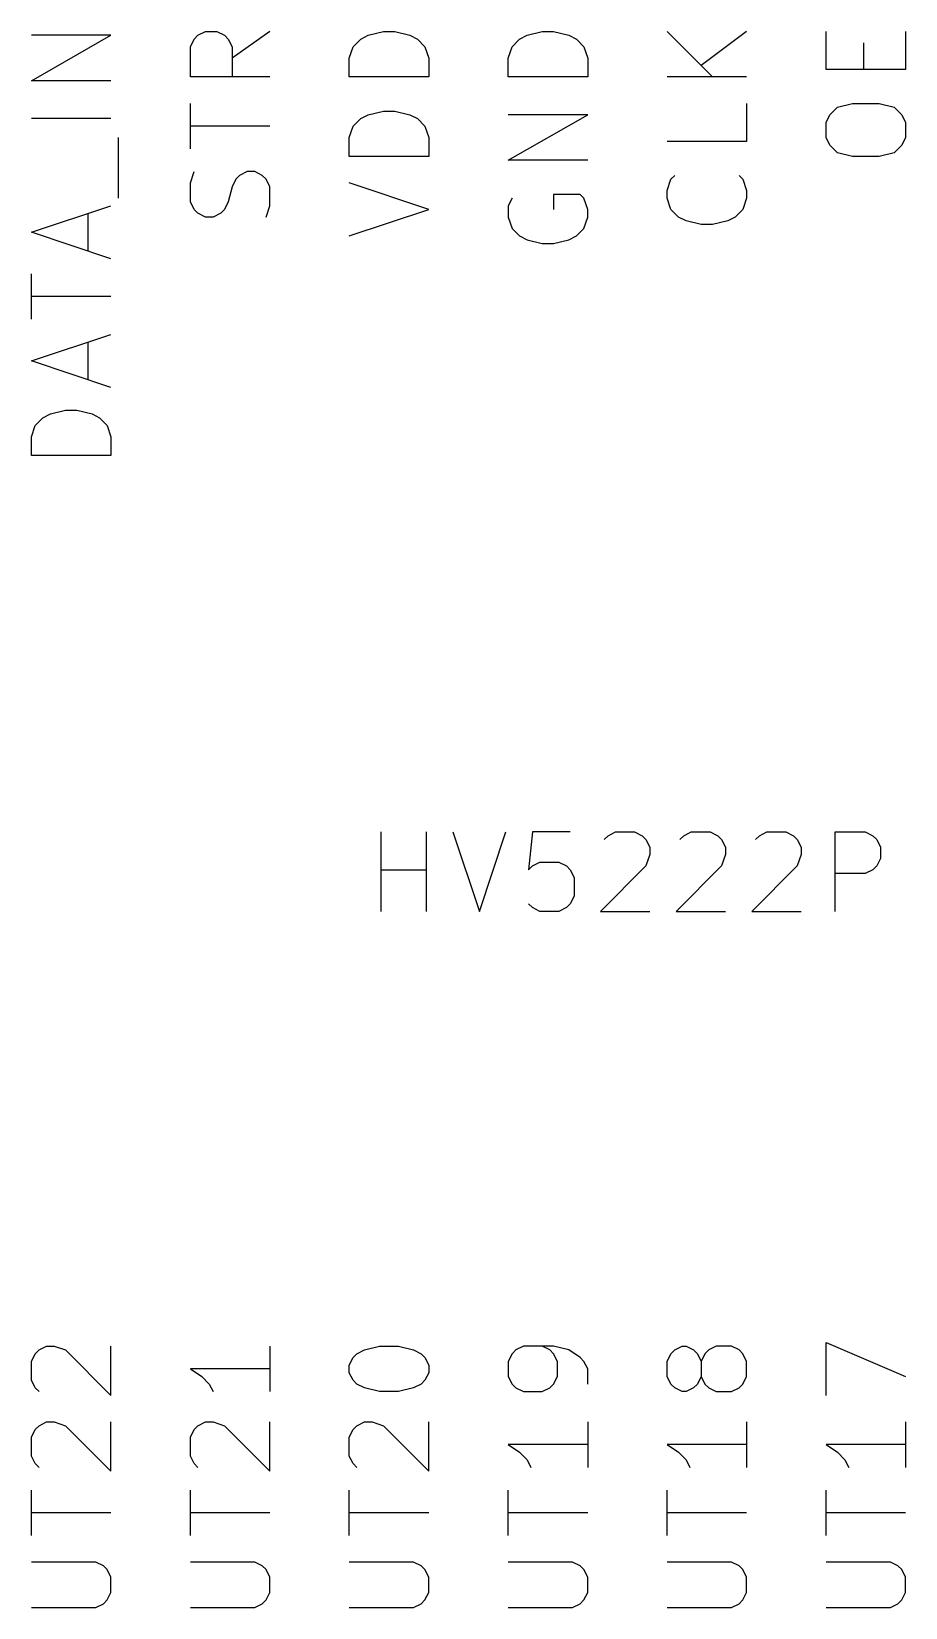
# Model space of a CAD drawing. Extents: x 0.4 to 11.3, y -7.9 to -0.4.
# Drawn here: x 1.623 to 2.173, y -6.82 to -5.83 of the extents above; entities that cross this region are included whole.
import ezdxf

# ---------------------------------------------------------------- set-up
doc = ezdxf.new("R2010")
doc.units = 0
doc.header["$MEASUREMENT"] = 0
doc.layers.add('CYAN2', color=4, linetype='CONTINUOUS')

msp = doc.modelspace()

# ---------------------------------------------------------------- linework, layer by layer
at = {"layer": 'CYAN2', "linetype": 'CONTINUOUS'}
for p, q in [((1.62313, -5.86048), (1.67313, -5.83191)), ((1.67313, -5.83191), (1.62313, -5.83191)), ((1.62313, -5.86048), (1.67313, -5.83191)), ((1.67313, -5.83191), (1.62313, -5.83191)), ((1.72313, -5.83905), (1.72551, -5.83428)), ((1.72313, -5.83905), (1.72551, -5.83428)), ((1.72551, -5.83428), (1.72789, -5.8319)), ((1.72551, -5.83428), (1.72789, -5.8319)), ((1.72789, -5.8319), (1.73265, -5.82952)), ((1.72789, -5.8319), (1.73265, -5.82952)), ((1.73265, -5.82952), (1.7398, -5.82952)), ((1.73265, -5.82952), (1.7398, -5.82952)), ((1.7398, -5.82952), (1.74456, -5.8319)), ((1.7398, -5.82952), (1.74456, -5.8319)), ((1.74456, -5.8319), (1.74694, -5.83428)), ((1.74456, -5.8319), (1.74694, -5.83428)), ((1.74694, -5.83428), (1.74932, -5.83905)), ((1.74694, -5.83428), (1.74932, -5.83905)), ((1.77313, -5.82952), (1.74932, -5.84619)), ((1.77313, -5.82952), (1.74932, -5.84619)), ((1.82551, -5.83905), (1.83028, -5.83428)), ((1.82551, -5.83905), (1.83028, -5.83428)), ((1.83028, -5.83428), (1.83504, -5.8319)), ((1.83028, -5.83428), (1.83504, -5.8319)), ((1.83504, -5.8319), (1.84456, -5.82952)), ((1.83504, -5.8319), (1.84456, -5.82952)), ((1.84456, -5.82952), (1.8517, -5.82952)), ((1.84456, -5.82952), (1.8517, -5.82952)), ((1.8517, -5.82952), (1.86122, -5.8319)), ((1.8517, -5.82952), (1.86122, -5.8319)), ((1.86122, -5.8319), (1.86599, -5.83428)), ((1.86122, -5.8319), (1.86599, -5.83428)), ((1.86599, -5.83428), (1.87075, -5.83905)), ((1.86599, -5.83428), (1.87075, -5.83905)), ((1.92551, -5.83905), (1.93028, -5.83428)), ((1.92551, -5.83905), (1.93028, -5.83428)), ((1.93028, -5.83428), (1.93504, -5.8319)), ((1.93028, -5.83428), (1.93504, -5.8319)), ((1.93504, -5.8319), (1.94456, -5.82952)), ((1.93504, -5.8319), (1.94456, -5.82952)), ((1.94456, -5.82952), (1.9517, -5.82952)), ((1.94456, -5.82952), (1.9517, -5.82952)), ((1.9517, -5.82952), (1.96122, -5.8319)), ((1.9517, -5.82952), (1.96122, -5.8319)), ((1.96122, -5.8319), (1.96599, -5.83428)), ((1.96122, -5.8319), (1.96599, -5.83428)), ((1.96599, -5.83428), (1.97075, -5.83905)), ((1.96599, -5.83428), (1.97075, -5.83905)), ((2.02313, -5.82952), (2.0517, -5.85809)), ((2.02313, -5.82952), (2.0517, -5.85809)), ((2.07313, -5.82952), (2.04456, -5.85095)), ((2.07313, -5.82952), (2.04456, -5.85095)), ((2.12313, -5.85333), (2.12313, -5.82952)), ((2.12313, -5.85333), (2.12313, -5.82952)), ((2.14694, -5.85333), (2.14694, -5.83666)), ((2.14694, -5.85333), (2.14694, -5.83666)), ((2.17313, -5.82952), (2.17313, -5.85333)), ((2.17313, -5.82952), (2.17313, -5.85333)), ((1.72313, -5.85809), (1.72313, -5.83905)), ((1.72313, -5.85809), (1.72313, -5.83905)), ((1.74932, -5.83905), (1.74932, -5.85809)), ((1.74932, -5.83905), (1.74932, -5.85809)), ((1.82313, -5.84619), (1.82551, -5.83905)), ((1.82313, -5.84619), (1.82551, -5.83905)), ((1.82313, -5.85809), (1.82313, -5.84619)), ((1.82313, -5.85809), (1.82313, -5.84619)), ((1.87075, -5.83905), (1.87313, -5.84619)), ((1.87075, -5.83905), (1.87313, -5.84619)), ((1.87313, -5.84619), (1.87313, -5.85809)), ((1.87313, -5.84619), (1.87313, -5.85809)), ((1.92313, -5.84619), (1.92551, -5.83905)), ((1.92313, -5.84619), (1.92551, -5.83905)), ((1.92313, -5.85809), (1.92313, -5.84619)), ((1.92313, -5.85809), (1.92313, -5.84619)), ((1.97075, -5.83905), (1.97313, -5.84619)), ((1.97075, -5.83905), (1.97313, -5.84619)), ((1.97313, -5.84619), (1.97313, -5.85809)), ((1.97313, -5.84619), (1.97313, -5.85809)), ((2.17313, -5.85333), (2.12313, -5.85333)), ((2.17313, -5.85333), (2.12313, -5.85333)), ((1.67313, -5.86048), (1.62313, -5.86048)), ((1.67313, -5.86048), (1.62313, -5.86048)), ((1.77313, -5.85809), (1.72313, -5.85809)), ((1.77313, -5.85809), (1.72313, -5.85809)), ((1.87313, -5.85809), (1.82313, -5.85809)), ((1.87313, -5.85809), (1.82313, -5.85809)), ((1.97313, -5.85809), (1.92313, -5.85809)), ((1.97313, -5.85809), (1.92313, -5.85809)), ((2.07313, -5.85809), (2.02313, -5.85809)), ((2.07313, -5.85809), (2.02313, -5.85809)), ((1.72313, -5.90333), (1.72313, -5.87476)), ((1.72313, -5.90333), (1.72313, -5.87476)), ((2.07313, -5.87476), (2.07313, -5.89857)), ((2.07313, -5.87476), (2.07313, -5.89857)), ((2.13028, -5.87714), (2.1398, -5.87476)), ((2.13028, -5.87714), (2.1398, -5.87476)), ((2.1398, -5.87476), (2.15646, -5.87476)), ((2.1398, -5.87476), (2.15646, -5.87476)), ((2.15646, -5.87476), (2.16599, -5.87714)), ((2.15646, -5.87476), (2.16599, -5.87714)), ((1.67313, -5.88429), (1.62313, -5.88429)), ((1.67313, -5.88429), (1.62313, -5.88429)), ((1.82551, -5.88905), (1.83028, -5.88428)), ((1.82551, -5.88905), (1.83028, -5.88428)), ((1.83028, -5.88428), (1.83504, -5.8819)), ((1.83028, -5.88428), (1.83504, -5.8819)), ((1.83504, -5.8819), (1.84456, -5.87952)), ((1.83504, -5.8819), (1.84456, -5.87952)), ((1.84456, -5.87952), (1.8517, -5.87952)), ((1.84456, -5.87952), (1.8517, -5.87952)), ((1.8517, -5.87952), (1.86122, -5.8819)), ((1.8517, -5.87952), (1.86122, -5.8819)), ((1.86122, -5.8819), (1.86599, -5.88428)), ((1.86122, -5.8819), (1.86599, -5.88428)), ((1.86599, -5.88428), (1.87075, -5.88905)), ((1.86599, -5.88428), (1.87075, -5.88905)), ((1.92313, -5.91048), (1.97313, -5.88191)), ((1.97313, -5.88191), (1.92313, -5.88191)), ((1.92313, -5.91048), (1.97313, -5.88191)), ((1.97313, -5.88191), (1.92313, -5.88191)), ((2.12313, -5.88667), (2.12551, -5.8819)), ((2.12313, -5.88667), (2.12551, -5.8819)), ((2.12551, -5.8819), (2.13028, -5.87714)), ((2.12551, -5.8819), (2.13028, -5.87714)), ((2.16599, -5.87714), (2.17075, -5.8819)), ((2.16599, -5.87714), (2.17075, -5.8819)), ((2.17075, -5.8819), (2.17313, -5.88667)), ((2.17075, -5.8819), (2.17313, -5.88667)), ((1.77313, -5.88904), (1.72313, -5.88904)), ((1.77313, -5.88904), (1.72313, -5.88904)), ((1.82313, -5.89619), (1.82551, -5.88905)), ((1.82313, -5.89619), (1.82551, -5.88905)), ((1.87075, -5.88905), (1.87313, -5.89619)), ((1.87075, -5.88905), (1.87313, -5.89619)), ((2.12313, -5.89619), (2.12313, -5.88667)), ((2.12313, -5.89619), (2.12313, -5.88667)), ((2.17313, -5.88667), (2.17313, -5.89619)), ((2.17313, -5.88667), (2.17313, -5.89619)), ((1.67789, -5.93429), (1.67789, -5.89619)), ((1.67789, -5.93429), (1.67789, -5.89619)), ((1.82313, -5.90809), (1.82313, -5.89619)), ((1.82313, -5.90809), (1.82313, -5.89619)), ((1.87313, -5.89619), (1.87313, -5.90809)), ((1.87313, -5.89619), (1.87313, -5.90809)), ((2.07313, -5.89857), (2.02313, -5.89857)), ((2.07313, -5.89857), (2.02313, -5.89857)), ((2.12551, -5.90095), (2.12313, -5.89619)), ((2.12551, -5.90095), (2.12313, -5.89619)), ((2.13028, -5.90571), (2.12551, -5.90095)), ((2.13028, -5.90571), (2.12551, -5.90095)), ((2.1398, -5.90809), (2.13028, -5.90571)), ((2.1398, -5.90809), (2.13028, -5.90571)), ((2.16599, -5.90571), (2.15646, -5.90809)), ((2.16599, -5.90571), (2.15646, -5.90809)), ((2.17075, -5.90095), (2.16599, -5.90571)), ((2.17075, -5.90095), (2.16599, -5.90571)), ((2.17313, -5.89619), (2.17075, -5.90095)), ((2.17313, -5.89619), (2.17075, -5.90095)), ((1.87313, -5.90809), (1.82313, -5.90809)), ((1.87313, -5.90809), (1.82313, -5.90809)), ((1.97313, -5.91048), (1.92313, -5.91048)), ((1.97313, -5.91048), (1.92313, -5.91048)), ((2.15646, -5.90809), (2.1398, -5.90809)), ((2.15646, -5.90809), (2.1398, -5.90809)), ((1.72313, -5.92476), (1.72551, -5.91761)), ((1.72313, -5.92476), (1.72551, -5.91761)), ((1.72313, -5.93666), (1.72313, -5.92476)), ((1.72313, -5.93666), (1.72313, -5.92476)), ((1.7517, -5.92238), (1.74932, -5.92714)), ((1.7517, -5.92238), (1.74932, -5.92714)), ((1.75408, -5.92), (1.7517, -5.92238)), ((1.75408, -5.92), (1.7517, -5.92238)), ((1.75885, -5.91761), (1.75408, -5.92)), ((1.75885, -5.91761), (1.75408, -5.92)), ((1.76361, -5.91761), (1.75885, -5.91761)), ((1.76361, -5.91761), (1.75885, -5.91761)), ((1.76837, -5.92), (1.76361, -5.91761)), ((1.76837, -5.92), (1.76361, -5.91761)), ((1.77075, -5.92238), (1.76837, -5.92)), ((1.77075, -5.92238), (1.76837, -5.92)), ((1.77313, -5.92714), (1.77075, -5.92238)), ((1.77313, -5.92714), (1.77075, -5.92238)), ((1.87313, -5.94143), (1.82313, -5.92476)), ((1.87313, -5.94143), (1.82313, -5.92476)), ((2.02313, -5.92952), (2.02551, -5.92238)), ((2.02313, -5.92952), (2.02551, -5.92238)), ((2.02551, -5.92238), (2.02789, -5.92)), ((2.02551, -5.92238), (2.02789, -5.92)), ((2.06837, -5.92), (2.07075, -5.92238)), ((2.06837, -5.92), (2.07075, -5.92238)), ((2.07075, -5.92238), (2.07313, -5.92952)), ((2.07075, -5.92238), (2.07313, -5.92952)), ((1.74932, -5.92714), (1.74694, -5.93666)), ((1.74932, -5.92714), (1.74694, -5.93666)), ((1.77313, -5.93904), (1.77313, -5.92714)), ((1.77313, -5.93904), (1.77313, -5.92714)), ((1.92551, -5.93428), (1.92313, -5.93905)), ((1.92551, -5.93428), (1.92313, -5.93905)), ((1.96837, -5.93191), (1.9517, -5.93191)), ((1.9517, -5.93191), (1.9517, -5.94143)), ((1.96837, -5.93191), (1.9517, -5.93191)), ((1.9517, -5.93191), (1.9517, -5.94143)), ((1.97075, -5.93428), (1.96837, -5.93191)), ((1.97075, -5.93428), (1.96837, -5.93191)), ((1.97313, -5.94143), (1.97075, -5.93428)), ((1.97313, -5.94143), (1.97075, -5.93428)), ((2.02313, -5.93428), (2.02313, -5.92952)), ((2.02313, -5.93428), (2.02313, -5.92952)), ((2.02551, -5.94143), (2.02313, -5.93428)), ((2.02551, -5.94143), (2.02313, -5.93428)), ((2.07313, -5.93428), (2.07075, -5.94143)), ((2.07313, -5.93428), (2.07075, -5.94143)), ((2.07313, -5.92952), (2.07313, -5.93428)), ((2.07313, -5.92952), (2.07313, -5.93428)), ((1.62313, -5.95572), (1.67313, -5.93905)), ((1.62313, -5.95572), (1.67313, -5.93905)), ((1.65885, -5.96762), (1.65885, -5.94381)), ((1.65885, -5.96762), (1.65885, -5.94381)), ((1.72551, -5.94143), (1.72313, -5.93666)), ((1.72551, -5.94143), (1.72313, -5.93666)), ((1.72789, -5.94381), (1.72551, -5.94143)), ((1.72789, -5.94381), (1.72551, -5.94143)), ((1.73265, -5.94619), (1.72789, -5.94381)), ((1.73265, -5.94619), (1.72789, -5.94381)), ((1.74218, -5.94381), (1.73742, -5.94619)), ((1.74218, -5.94381), (1.73742, -5.94619)), ((1.74456, -5.94143), (1.74218, -5.94381)), ((1.74456, -5.94143), (1.74218, -5.94381)), ((1.74694, -5.93666), (1.74456, -5.94143)), ((1.74694, -5.93666), (1.74456, -5.94143)), ((1.77075, -5.94619), (1.77313, -5.93904)), ((1.77075, -5.94619), (1.77313, -5.93904)), ((1.82313, -5.95809), (1.87313, -5.94143)), ((1.82313, -5.95809), (1.87313, -5.94143)), ((1.92313, -5.93905), (1.92313, -5.94619)), ((1.92313, -5.93905), (1.92313, -5.94619)), ((1.97313, -5.94619), (1.97313, -5.94143)), ((1.97313, -5.94619), (1.97313, -5.94143)), ((2.03028, -5.94619), (2.02551, -5.94143)), ((2.03028, -5.94619), (2.02551, -5.94143)), ((2.07075, -5.94143), (2.06599, -5.94619)), ((2.07075, -5.94143), (2.06599, -5.94619)), ((1.73742, -5.94619), (1.73265, -5.94619)), ((1.73742, -5.94619), (1.73265, -5.94619)), ((1.92313, -5.94619), (1.92551, -5.95333)), ((1.92313, -5.94619), (1.92551, -5.95333)), ((1.92551, -5.95333), (1.93028, -5.95809)), ((1.92551, -5.95333), (1.93028, -5.95809)), ((1.96599, -5.95809), (1.97075, -5.95333)), ((1.96599, -5.95809), (1.97075, -5.95333)), ((1.97075, -5.95333), (1.97313, -5.94619)), ((1.97075, -5.95333), (1.97313, -5.94619)), ((2.03504, -5.94857), (2.03028, -5.94619)), ((2.03504, -5.94857), (2.03028, -5.94619)), ((2.04456, -5.95095), (2.03504, -5.94857)), ((2.04456, -5.95095), (2.03504, -5.94857)), ((2.0517, -5.95095), (2.04456, -5.95095)), ((2.0517, -5.95095), (2.04456, -5.95095)), ((2.06122, -5.94857), (2.0517, -5.95095)), ((2.06122, -5.94857), (2.0517, -5.95095)), ((2.06599, -5.94619), (2.06122, -5.94857)), ((2.06599, -5.94619), (2.06122, -5.94857)), ((1.67313, -5.97238), (1.62313, -5.95572)), ((1.67313, -5.97238), (1.62313, -5.95572)), ((1.93028, -5.95809), (1.93504, -5.96048)), ((1.93028, -5.95809), (1.93504, -5.96048)), ((1.93504, -5.96048), (1.94456, -5.96285)), ((1.93504, -5.96048), (1.94456, -5.96285)), ((1.94456, -5.96285), (1.9517, -5.96285)), ((1.94456, -5.96285), (1.9517, -5.96285)), ((1.9517, -5.96285), (1.96122, -5.96048)), ((1.9517, -5.96285), (1.96122, -5.96048)), ((1.96122, -5.96048), (1.96599, -5.95809)), ((1.96122, -5.96048), (1.96599, -5.95809)), ((1.62313, -6.01048), (1.62313, -5.98191)), ((1.62313, -6.01048), (1.62313, -5.98191)), ((1.67313, -5.99619), (1.62313, -5.99619)), ((1.67313, -5.99619), (1.62313, -5.99619)), ((1.62313, -6.03667), (1.67313, -6.02)), ((1.62313, -6.03667), (1.67313, -6.02)), ((1.65885, -6.04857), (1.65885, -6.02476)), ((1.65885, -6.04857), (1.65885, -6.02476)), ((1.67313, -6.05333), (1.62313, -6.03667)), ((1.67313, -6.05333), (1.62313, -6.03667)), ((1.62551, -6.07715), (1.63028, -6.07238)), ((1.62551, -6.07715), (1.63028, -6.07238)), ((1.63028, -6.07238), (1.63504, -6.07)), ((1.63028, -6.07238), (1.63504, -6.07)), ((1.63504, -6.07), (1.64456, -6.06762)), ((1.63504, -6.07), (1.64456, -6.06762)), ((1.64456, -6.06762), (1.6517, -6.06762)), ((1.64456, -6.06762), (1.6517, -6.06762)), ((1.6517, -6.06762), (1.66122, -6.07)), ((1.6517, -6.06762), (1.66122, -6.07)), ((1.66122, -6.07), (1.66599, -6.07238)), ((1.66122, -6.07), (1.66599, -6.07238)), ((1.66599, -6.07238), (1.67075, -6.07715)), ((1.66599, -6.07238), (1.67075, -6.07715)), ((1.62313, -6.08429), (1.62551, -6.07715)), ((1.62313, -6.08429), (1.62551, -6.07715)), ((1.62313, -6.09619), (1.62313, -6.08429)), ((1.62313, -6.09619), (1.62313, -6.08429)), ((1.67075, -6.07715), (1.67313, -6.08429)), ((1.67075, -6.07715), (1.67313, -6.08429)), ((1.67313, -6.08429), (1.67313, -6.09619)), ((1.67313, -6.08429), (1.67313, -6.09619)), ((1.67313, -6.09619), (1.62313, -6.09619)), ((1.67313, -6.09619), (1.62313, -6.09619)), ((1.84309, -6.3828), (1.84309, -6.3328)), ((1.84309, -6.3828), (1.84309, -6.3328)), ((1.87166, -6.3828), (1.87166, -6.3328)), ((1.87166, -6.3828), (1.87166, -6.3328)), ((1.88833, -6.3328), (1.905, -6.3828)), ((1.88833, -6.3328), (1.905, -6.3828)), ((1.905, -6.3828), (1.92167, -6.3328)), ((1.905, -6.3828), (1.92167, -6.3328)), ((1.93833, -6.3328), (1.93595, -6.35661)), ((1.93833, -6.3328), (1.93595, -6.35661)), ((1.96214, -6.3328), (1.93833, -6.3328)), ((1.96214, -6.3328), (1.93833, -6.3328)), ((1.98357, -6.33756), (1.98595, -6.33518)), ((1.98357, -6.33756), (1.98595, -6.33518)), ((1.98595, -6.33518), (1.99071, -6.3328)), ((1.98595, -6.33518), (1.99071, -6.3328)), ((1.99071, -6.3328), (2.00262, -6.3328)), ((1.99071, -6.3328), (2.00262, -6.3328)), ((2.00262, -6.3328), (2.00738, -6.33518)), ((2.00262, -6.3328), (2.00738, -6.33518)), ((2.00738, -6.33518), (2.00976, -6.33756)), ((2.00738, -6.33518), (2.00976, -6.33756)), ((2.00976, -6.33756), (2.01214, -6.34232)), ((2.00976, -6.33756), (2.01214, -6.34232)), ((2.03119, -6.33756), (2.03357, -6.33518)), ((2.03119, -6.33756), (2.03357, -6.33518)), ((2.03357, -6.33518), (2.03833, -6.3328)), ((2.03357, -6.33518), (2.03833, -6.3328)), ((2.03833, -6.3328), (2.05024, -6.3328)), ((2.03833, -6.3328), (2.05024, -6.3328)), ((2.05024, -6.3328), (2.055, -6.33518)), ((2.05024, -6.3328), (2.055, -6.33518)), ((2.055, -6.33518), (2.05738, -6.33756)), ((2.055, -6.33518), (2.05738, -6.33756)), ((2.05738, -6.33756), (2.05976, -6.34232)), ((2.05738, -6.33756), (2.05976, -6.34232)), ((2.07881, -6.33756), (2.08119, -6.33518)), ((2.07881, -6.33756), (2.08119, -6.33518)), ((2.08119, -6.33518), (2.08595, -6.3328)), ((2.08119, -6.33518), (2.08595, -6.3328)), ((2.08595, -6.3328), (2.09785, -6.3328)), ((2.08595, -6.3328), (2.09785, -6.3328)), ((2.09785, -6.3328), (2.10261, -6.33518)), ((2.09785, -6.3328), (2.10261, -6.33518)), ((2.10261, -6.33518), (2.105, -6.33756)), ((2.10261, -6.33518), (2.105, -6.33756)), ((2.105, -6.33756), (2.10738, -6.34232)), ((2.105, -6.33756), (2.10738, -6.34232)), ((2.1288, -6.3828), (2.1288, -6.3328)), ((2.1288, -6.3328), (2.14785, -6.3328)), ((2.1288, -6.3828), (2.1288, -6.3328)), ((2.1288, -6.3328), (2.14785, -6.3328)), ((2.14785, -6.3328), (2.15261, -6.33518)), ((2.14785, -6.3328), (2.15261, -6.33518)), ((2.15261, -6.33518), (2.155, -6.33756)), ((2.15261, -6.33518), (2.155, -6.33756)), ((2.155, -6.33756), (2.15737, -6.34232)), ((2.155, -6.33756), (2.15737, -6.34232)), ((1.93833, -6.35423), (1.94309, -6.35185)), ((1.93833, -6.35423), (1.94309, -6.35185)), ((1.94309, -6.35185), (1.955, -6.35185)), ((1.94309, -6.35185), (1.955, -6.35185)), ((1.955, -6.35185), (1.95976, -6.35423)), ((1.955, -6.35185), (1.95976, -6.35423)), ((2.01214, -6.34709), (2.00976, -6.35423)), ((2.01214, -6.34709), (2.00976, -6.35423)), ((2.01214, -6.34232), (2.01214, -6.34709)), ((2.01214, -6.34232), (2.01214, -6.34709)), ((2.05976, -6.34709), (2.05738, -6.35423)), ((2.05976, -6.34709), (2.05738, -6.35423)), ((2.05976, -6.34232), (2.05976, -6.34709)), ((2.05976, -6.34232), (2.05976, -6.34709)), ((2.10738, -6.34709), (2.105, -6.35423)), ((2.10738, -6.34709), (2.105, -6.35423)), ((2.10738, -6.34232), (2.10738, -6.34709)), ((2.10738, -6.34232), (2.10738, -6.34709)), ((2.15737, -6.34947), (2.155, -6.35423)), ((2.15737, -6.34947), (2.155, -6.35423)), ((2.15737, -6.34232), (2.15737, -6.34947)), ((2.15737, -6.34232), (2.15737, -6.34947)), ((1.84309, -6.35661), (1.87166, -6.35661)), ((1.84309, -6.35661), (1.87166, -6.35661)), ((1.93595, -6.35661), (1.93833, -6.35423)), ((1.93595, -6.35661), (1.93833, -6.35423)), ((1.95976, -6.35423), (1.96214, -6.35661)), ((1.95976, -6.35423), (1.96214, -6.35661)), ((1.96214, -6.35661), (1.96452, -6.36137)), ((1.96214, -6.35661), (1.96452, -6.36137)), ((1.96452, -6.36137), (1.96452, -6.37328)), ((1.96452, -6.36137), (1.96452, -6.37328)), ((2.00976, -6.35423), (1.98119, -6.3828)), ((2.00976, -6.35423), (1.98119, -6.3828)), ((2.05738, -6.35423), (2.02881, -6.3828)), ((2.05738, -6.35423), (2.02881, -6.3828)), ((2.105, -6.35423), (2.07643, -6.3828)), ((2.105, -6.35423), (2.07643, -6.3828)), ((2.14785, -6.35899), (2.1288, -6.35899)), ((2.14785, -6.35899), (2.1288, -6.35899)), ((2.15261, -6.35661), (2.14785, -6.35899)), ((2.15261, -6.35661), (2.14785, -6.35899)), ((2.155, -6.35423), (2.15261, -6.35661)), ((2.155, -6.35423), (2.15261, -6.35661)), ((1.93833, -6.38042), (1.93595, -6.37804)), ((1.93833, -6.38042), (1.93595, -6.37804)), ((1.94309, -6.3828), (1.93833, -6.38042)), ((1.94309, -6.3828), (1.93833, -6.38042)), ((1.95976, -6.38042), (1.955, -6.3828)), ((1.95976, -6.38042), (1.955, -6.3828)), ((1.96214, -6.37804), (1.95976, -6.38042)), ((1.96214, -6.37804), (1.95976, -6.38042)), ((1.96452, -6.37328), (1.96214, -6.37804)), ((1.96452, -6.37328), (1.96214, -6.37804)), ((1.955, -6.3828), (1.94309, -6.3828)), ((1.955, -6.3828), (1.94309, -6.3828)), ((1.98119, -6.3828), (2.01214, -6.3828)), ((1.98119, -6.3828), (2.01214, -6.3828)), ((2.02881, -6.3828), (2.05976, -6.3828)), ((2.02881, -6.3828), (2.05976, -6.3828)), ((2.07643, -6.3828), (2.10738, -6.3828)), ((2.07643, -6.3828), (2.10738, -6.3828)), ((1.62551, -6.66095), (1.62789, -6.65857)), ((1.62551, -6.66095), (1.62789, -6.65857)), ((1.62789, -6.65857), (1.63265, -6.65619)), ((1.62789, -6.65857), (1.63265, -6.65619)), ((1.63265, -6.65619), (1.63742, -6.65619)), ((1.63265, -6.65619), (1.63742, -6.65619)), ((1.63742, -6.65619), (1.64456, -6.65857)), ((1.63742, -6.65619), (1.64456, -6.65857)), ((1.64456, -6.65857), (1.67313, -6.68714)), ((1.64456, -6.65857), (1.67313, -6.68714)), ((1.67313, -6.68714), (1.67313, -6.65619)), ((1.67313, -6.68714), (1.67313, -6.65619)), ((1.77313, -6.65619), (1.77313, -6.68476)), ((1.77313, -6.65619), (1.77313, -6.68476)), ((1.82789, -6.66095), (1.83265, -6.65857)), ((1.82789, -6.66095), (1.83265, -6.65857)), ((1.83265, -6.65857), (1.84218, -6.65619)), ((1.83265, -6.65857), (1.84218, -6.65619)), ((1.84218, -6.65619), (1.85408, -6.65619)), ((1.84218, -6.65619), (1.85408, -6.65619)), ((1.85408, -6.65619), (1.86361, -6.65857)), ((1.85408, -6.65619), (1.86361, -6.65857)), ((1.86361, -6.65857), (1.86837, -6.66095)), ((1.86361, -6.65857), (1.86837, -6.66095)), ((1.92789, -6.65857), (1.92551, -6.66095)), ((1.92789, -6.65857), (1.92551, -6.66095)), ((1.93265, -6.65619), (1.92789, -6.65857)), ((1.93265, -6.65619), (1.92789, -6.65857)), ((1.9517, -6.65619), (1.93265, -6.65619)), ((1.9517, -6.65619), (1.93265, -6.65619)), ((1.94932, -6.65857), (1.94456, -6.65619)), ((1.94932, -6.65857), (1.94456, -6.65619)), ((1.9517, -6.66095), (1.94932, -6.65857)), ((1.9517, -6.66095), (1.94932, -6.65857)), ((1.96122, -6.65857), (1.9517, -6.65619)), ((1.96122, -6.65857), (1.9517, -6.65619)), ((1.96837, -6.66333), (1.96122, -6.65857)), ((1.96837, -6.66333), (1.96122, -6.65857)), ((2.02551, -6.66095), (2.02789, -6.65857)), ((2.02551, -6.66095), (2.02789, -6.65857)), ((2.02789, -6.65857), (2.03265, -6.65619)), ((2.02789, -6.65857), (2.03265, -6.65619)), ((2.03265, -6.65619), (2.03504, -6.65619)), ((2.03265, -6.65619), (2.03504, -6.65619)), ((2.03504, -6.65619), (2.0398, -6.65857)), ((2.03504, -6.65619), (2.0398, -6.65857)), ((2.0398, -6.65857), (2.04218, -6.66095)), ((2.0398, -6.65857), (2.04218, -6.66095)), ((2.04932, -6.65857), (2.04694, -6.66095)), ((2.04932, -6.65857), (2.04694, -6.66095)), ((2.05408, -6.65619), (2.04932, -6.65857)), ((2.05408, -6.65619), (2.04932, -6.65857)), ((2.06361, -6.65619), (2.05408, -6.65619)), ((2.06361, -6.65619), (2.05408, -6.65619)), ((2.06837, -6.65857), (2.06361, -6.65619)), ((2.06837, -6.65857), (2.06361, -6.65619)), ((2.07075, -6.66095), (2.06837, -6.65857)), ((2.07075, -6.66095), (2.06837, -6.65857)), ((2.12313, -6.68714), (2.12313, -6.65381)), ((2.12313, -6.65381), (2.17313, -6.67523)), ((2.12313, -6.68714), (2.12313, -6.65381)), ((2.12313, -6.65381), (2.17313, -6.67523)), ((1.62313, -6.66571), (1.62551, -6.66095)), ((1.62313, -6.66571), (1.62551, -6.66095)), ((1.62313, -6.67761), (1.62313, -6.66571)), ((1.62313, -6.67761), (1.62313, -6.66571)), ((1.82313, -6.66809), (1.82551, -6.66333)), ((1.82313, -6.66809), (1.82551, -6.66333)), ((1.82313, -6.67285), (1.82313, -6.66809)), ((1.82313, -6.67285), (1.82313, -6.66809)), ((1.82551, -6.66333), (1.82789, -6.66095)), ((1.82551, -6.66333), (1.82789, -6.66095)), ((1.86837, -6.66095), (1.87075, -6.66333)), ((1.86837, -6.66095), (1.87075, -6.66333)), ((1.87075, -6.66333), (1.87313, -6.66809)), ((1.87075, -6.66333), (1.87313, -6.66809)), ((1.87313, -6.66809), (1.87313, -6.67285)), ((1.87313, -6.66809), (1.87313, -6.67285)), ((1.92551, -6.66095), (1.92313, -6.66571)), ((1.92551, -6.66095), (1.92313, -6.66571)), ((1.92313, -6.66571), (1.92313, -6.67523)), ((1.92313, -6.66571), (1.92313, -6.67523)), ((1.95408, -6.66571), (1.9517, -6.66095)), ((1.95408, -6.66571), (1.9517, -6.66095)), ((1.95408, -6.67523), (1.95408, -6.66571)), ((1.95408, -6.67523), (1.95408, -6.66571)), ((1.97075, -6.66571), (1.96837, -6.66333)), ((1.97075, -6.66571), (1.96837, -6.66333)), ((1.97313, -6.67047), (1.97075, -6.66571)), ((1.97313, -6.67047), (1.97075, -6.66571)), ((2.02313, -6.66571), (2.02551, -6.66095)), ((2.02313, -6.66571), (2.02551, -6.66095)), ((2.02313, -6.67523), (2.02313, -6.66571)), ((2.02313, -6.67523), (2.02313, -6.66571)), ((2.04218, -6.66095), (2.04456, -6.66571)), ((2.04218, -6.66095), (2.04456, -6.66571)), ((2.04694, -6.66095), (2.04456, -6.66571)), ((2.04694, -6.66095), (2.04456, -6.66571)), ((2.04456, -6.66571), (2.04456, -6.67523)), ((2.04456, -6.66571), (2.04456, -6.67523)), ((2.07313, -6.66571), (2.07075, -6.66095)), ((2.07313, -6.66571), (2.07075, -6.66095)), ((2.07313, -6.67523), (2.07313, -6.66571)), ((2.07313, -6.67523), (2.07313, -6.66571)), ((1.62551, -6.68238), (1.62313, -6.67761)), ((1.62551, -6.68238), (1.62313, -6.67761)), ((1.77313, -6.67047), (1.72313, -6.67047)), ((1.72313, -6.67047), (1.73028, -6.67523)), ((1.77313, -6.67047), (1.72313, -6.67047)), ((1.72313, -6.67047), (1.73028, -6.67523)), ((1.73028, -6.67523), (1.73504, -6.68)), ((1.73028, -6.67523), (1.73504, -6.68)), ((1.82551, -6.67761), (1.82313, -6.67285)), ((1.82551, -6.67761), (1.82313, -6.67285)), ((1.82789, -6.68), (1.82551, -6.67761)), ((1.82789, -6.68), (1.82551, -6.67761)), ((1.87075, -6.67761), (1.86837, -6.68)), ((1.87075, -6.67761), (1.86837, -6.68)), ((1.87313, -6.67285), (1.87075, -6.67761)), ((1.87313, -6.67285), (1.87075, -6.67761)), ((1.92313, -6.67523), (1.92551, -6.68)), ((1.92313, -6.67523), (1.92551, -6.68)), ((1.9517, -6.68), (1.95408, -6.67523)), ((1.9517, -6.68), (1.95408, -6.67523)), ((1.97313, -6.68), (1.97313, -6.67047)), ((1.97313, -6.68), (1.97313, -6.67047)), ((2.02551, -6.68), (2.02313, -6.67523)), ((2.02551, -6.68), (2.02313, -6.67523)), ((2.04456, -6.67523), (2.04218, -6.68)), ((2.04456, -6.67523), (2.04218, -6.68)), ((2.04456, -6.67523), (2.04694, -6.68)), ((2.04456, -6.67523), (2.04694, -6.68)), ((2.07075, -6.68), (2.07313, -6.67523)), ((2.07075, -6.68), (2.07313, -6.67523)), ((1.62789, -6.68476), (1.62551, -6.68238)), ((1.62789, -6.68476), (1.62551, -6.68238)), ((1.73504, -6.68), (1.73742, -6.68476)), ((1.73504, -6.68), (1.73742, -6.68476)), ((1.83265, -6.68238), (1.82789, -6.68)), ((1.83265, -6.68238), (1.82789, -6.68)), ((1.84218, -6.68476), (1.83265, -6.68238)), ((1.84218, -6.68476), (1.83265, -6.68238)), ((1.85408, -6.68476), (1.84218, -6.68476)), ((1.85408, -6.68476), (1.84218, -6.68476)), ((1.86361, -6.68238), (1.85408, -6.68476)), ((1.86361, -6.68238), (1.85408, -6.68476)), ((1.86837, -6.68), (1.86361, -6.68238)), ((1.86837, -6.68), (1.86361, -6.68238)), ((1.92551, -6.68), (1.92789, -6.68238)), ((1.92551, -6.68), (1.92789, -6.68238)), ((1.92789, -6.68238), (1.93265, -6.68476)), ((1.92789, -6.68238), (1.93265, -6.68476)), ((1.93265, -6.68476), (1.94456, -6.68476)), ((1.93265, -6.68476), (1.94456, -6.68476)), ((1.94456, -6.68476), (1.94932, -6.68238)), ((1.94456, -6.68476), (1.94932, -6.68238)), ((1.94932, -6.68238), (1.9517, -6.68)), ((1.94932, -6.68238), (1.9517, -6.68)), ((2.02789, -6.68238), (2.02551, -6.68)), ((2.02789, -6.68238), (2.02551, -6.68)), ((2.03265, -6.68476), (2.02789, -6.68238)), ((2.03265, -6.68476), (2.02789, -6.68238)), ((2.03504, -6.68476), (2.03265, -6.68476)), ((2.03504, -6.68476), (2.03265, -6.68476)), ((2.0398, -6.68238), (2.03504, -6.68476)), ((2.0398, -6.68238), (2.03504, -6.68476)), ((2.04218, -6.68), (2.0398, -6.68238)), ((2.04218, -6.68), (2.0398, -6.68238)), ((2.04694, -6.68), (2.04932, -6.68238)), ((2.04694, -6.68), (2.04932, -6.68238)), ((2.04932, -6.68238), (2.05408, -6.68476)), ((2.04932, -6.68238), (2.05408, -6.68476)), ((2.05408, -6.68476), (2.06361, -6.68476)), ((2.05408, -6.68476), (2.06361, -6.68476)), ((2.06361, -6.68476), (2.06837, -6.68238)), ((2.06361, -6.68476), (2.06837, -6.68238)), ((2.06837, -6.68238), (2.07075, -6.68)), ((2.06837, -6.68238), (2.07075, -6.68)), ((1.62313, -6.71333), (1.62551, -6.70857)), ((1.62313, -6.71333), (1.62551, -6.70857)), ((1.62551, -6.70857), (1.62789, -6.70619)), ((1.62551, -6.70857), (1.62789, -6.70619)), ((1.62789, -6.70619), (1.63265, -6.7038)), ((1.62789, -6.70619), (1.63265, -6.7038)), ((1.63265, -6.7038), (1.63742, -6.7038)), ((1.63265, -6.7038), (1.63742, -6.7038)), ((1.63742, -6.7038), (1.64456, -6.70619)), ((1.63742, -6.7038), (1.64456, -6.70619)), ((1.64456, -6.70619), (1.67313, -6.73476)), ((1.64456, -6.70619), (1.67313, -6.73476)), ((1.67313, -6.73476), (1.67313, -6.7038)), ((1.67313, -6.73476), (1.67313, -6.7038)), ((1.72313, -6.71333), (1.72551, -6.70857)), ((1.72313, -6.71333), (1.72551, -6.70857)), ((1.72551, -6.70857), (1.72789, -6.70619)), ((1.72551, -6.70857), (1.72789, -6.70619)), ((1.72789, -6.70619), (1.73265, -6.7038)), ((1.72789, -6.70619), (1.73265, -6.7038)), ((1.73265, -6.7038), (1.73742, -6.7038)), ((1.73265, -6.7038), (1.73742, -6.7038)), ((1.73742, -6.7038), (1.74456, -6.70619)), ((1.73742, -6.7038), (1.74456, -6.70619)), ((1.74456, -6.70619), (1.77313, -6.73476)), ((1.74456, -6.70619), (1.77313, -6.73476)), ((1.77313, -6.73476), (1.77313, -6.7038)), ((1.77313, -6.73476), (1.77313, -6.7038)), ((1.82313, -6.71333), (1.82551, -6.70857)), ((1.82313, -6.71333), (1.82551, -6.70857)), ((1.82551, -6.70857), (1.82789, -6.70619)), ((1.82551, -6.70857), (1.82789, -6.70619)), ((1.82789, -6.70619), (1.83265, -6.7038)), ((1.82789, -6.70619), (1.83265, -6.7038)), ((1.83265, -6.7038), (1.83742, -6.7038)), ((1.83265, -6.7038), (1.83742, -6.7038)), ((1.83742, -6.7038), (1.84456, -6.70619)), ((1.83742, -6.7038), (1.84456, -6.70619)), ((1.84456, -6.70619), (1.87313, -6.73476)), ((1.84456, -6.70619), (1.87313, -6.73476)), ((1.87313, -6.73476), (1.87313, -6.7038)), ((1.87313, -6.73476), (1.87313, -6.7038)), ((1.97313, -6.7038), (1.97313, -6.73237)), ((1.97313, -6.7038), (1.97313, -6.73237)), ((2.07313, -6.7038), (2.07313, -6.73237)), ((2.07313, -6.7038), (2.07313, -6.73237)), ((2.17313, -6.7038), (2.17313, -6.73237)), ((2.17313, -6.7038), (2.17313, -6.73237)), ((1.62313, -6.72523), (1.62313, -6.71333)), ((1.62313, -6.72523), (1.62313, -6.71333)), ((1.72313, -6.72523), (1.72313, -6.71333)), ((1.72313, -6.72523), (1.72313, -6.71333)), ((1.82313, -6.72523), (1.82313, -6.71333)), ((1.82313, -6.72523), (1.82313, -6.71333)), ((1.97313, -6.71809), (1.92313, -6.71809)), ((1.92313, -6.71809), (1.93028, -6.72285)), ((1.97313, -6.71809), (1.92313, -6.71809)), ((1.92313, -6.71809), (1.93028, -6.72285)), ((2.07313, -6.71809), (2.02313, -6.71809)), ((2.02313, -6.71809), (2.03028, -6.72285)), ((2.07313, -6.71809), (2.02313, -6.71809)), ((2.02313, -6.71809), (2.03028, -6.72285)), ((2.17313, -6.71809), (2.12313, -6.71809)), ((2.12313, -6.71809), (2.13028, -6.72285)), ((2.17313, -6.71809), (2.12313, -6.71809)), ((2.12313, -6.71809), (2.13028, -6.72285)), ((1.62551, -6.73), (1.62313, -6.72523)), ((1.62551, -6.73), (1.62313, -6.72523)), ((1.72551, -6.73), (1.72313, -6.72523)), ((1.72551, -6.73), (1.72313, -6.72523)), ((1.82551, -6.73), (1.82313, -6.72523)), ((1.82551, -6.73), (1.82313, -6.72523)), ((1.93028, -6.72285), (1.93504, -6.72761)), ((1.93028, -6.72285), (1.93504, -6.72761)), ((1.93504, -6.72761), (1.93742, -6.73237)), ((1.93504, -6.72761), (1.93742, -6.73237)), ((2.03028, -6.72285), (2.03504, -6.72761)), ((2.03028, -6.72285), (2.03504, -6.72761)), ((2.03504, -6.72761), (2.03742, -6.73237)), ((2.03504, -6.72761), (2.03742, -6.73237)), ((2.13028, -6.72285), (2.13504, -6.72761)), ((2.13028, -6.72285), (2.13504, -6.72761)), ((2.13504, -6.72761), (2.13742, -6.73237)), ((2.13504, -6.72761), (2.13742, -6.73237)), ((1.62789, -6.73237), (1.62551, -6.73)), ((1.62789, -6.73237), (1.62551, -6.73)), ((1.72789, -6.73237), (1.72551, -6.73)), ((1.72789, -6.73237), (1.72551, -6.73)), ((1.82789, -6.73237), (1.82551, -6.73)), ((1.82789, -6.73237), (1.82551, -6.73)), ((1.62313, -6.77523), (1.62313, -6.74666)), ((1.62313, -6.77523), (1.62313, -6.74666)), ((1.72313, -6.77523), (1.72313, -6.74666)), ((1.72313, -6.77523), (1.72313, -6.74666)), ((1.82313, -6.77523), (1.82313, -6.74666)), ((1.82313, -6.77523), (1.82313, -6.74666)), ((1.92313, -6.77523), (1.92313, -6.74666)), ((1.92313, -6.77523), (1.92313, -6.74666)), ((2.02313, -6.77523), (2.02313, -6.74666)), ((2.02313, -6.77523), (2.02313, -6.74666)), ((2.12313, -6.77523), (2.12313, -6.74666)), ((2.12313, -6.77523), (2.12313, -6.74666)), ((1.67313, -6.76094), (1.62313, -6.76094)), ((1.67313, -6.76094), (1.62313, -6.76094)), ((1.77313, -6.76094), (1.72313, -6.76094)), ((1.77313, -6.76094), (1.72313, -6.76094)), ((1.87313, -6.76094), (1.82313, -6.76094)), ((1.87313, -6.76094), (1.82313, -6.76094)), ((1.97313, -6.76094), (1.92313, -6.76094)), ((1.97313, -6.76094), (1.92313, -6.76094)), ((2.07313, -6.76094), (2.02313, -6.76094)), ((2.07313, -6.76094), (2.02313, -6.76094)), ((2.17313, -6.76094), (2.12313, -6.76094)), ((2.17313, -6.76094), (2.12313, -6.76094)), ((1.66361, -6.7919), (1.62313, -6.7919)), ((1.66361, -6.7919), (1.62313, -6.7919)), ((1.66837, -6.79428), (1.66361, -6.7919)), ((1.66837, -6.79428), (1.66361, -6.7919)), ((1.67075, -6.79666), (1.66837, -6.79428)), ((1.67075, -6.79666), (1.66837, -6.79428)), ((1.67313, -6.80143), (1.67075, -6.79666)), ((1.67313, -6.80143), (1.67075, -6.79666)), ((1.76361, -6.7919), (1.72313, -6.7919)), ((1.76361, -6.7919), (1.72313, -6.7919)), ((1.76837, -6.79428), (1.76361, -6.7919)), ((1.76837, -6.79428), (1.76361, -6.7919)), ((1.77075, -6.79666), (1.76837, -6.79428)), ((1.77075, -6.79666), (1.76837, -6.79428)), ((1.77313, -6.80143), (1.77075, -6.79666)), ((1.77313, -6.80143), (1.77075, -6.79666)), ((1.86361, -6.7919), (1.82313, -6.7919)), ((1.86361, -6.7919), (1.82313, -6.7919)), ((1.86837, -6.79428), (1.86361, -6.7919)), ((1.86837, -6.79428), (1.86361, -6.7919)), ((1.87075, -6.79666), (1.86837, -6.79428)), ((1.87075, -6.79666), (1.86837, -6.79428)), ((1.87313, -6.80143), (1.87075, -6.79666)), ((1.87313, -6.80143), (1.87075, -6.79666)), ((1.96361, -6.7919), (1.92313, -6.7919)), ((1.96361, -6.7919), (1.92313, -6.7919)), ((1.96837, -6.79428), (1.96361, -6.7919)), ((1.96837, -6.79428), (1.96361, -6.7919)), ((1.97075, -6.79666), (1.96837, -6.79428)), ((1.97075, -6.79666), (1.96837, -6.79428)), ((1.97313, -6.80143), (1.97075, -6.79666)), ((1.97313, -6.80143), (1.97075, -6.79666)), ((2.06361, -6.7919), (2.02313, -6.7919)), ((2.06361, -6.7919), (2.02313, -6.7919)), ((2.06837, -6.79428), (2.06361, -6.7919)), ((2.06837, -6.79428), (2.06361, -6.7919)), ((2.07075, -6.79666), (2.06837, -6.79428)), ((2.07075, -6.79666), (2.06837, -6.79428)), ((2.07313, -6.80143), (2.07075, -6.79666)), ((2.07313, -6.80143), (2.07075, -6.79666)), ((2.16361, -6.7919), (2.12313, -6.7919)), ((2.16361, -6.7919), (2.12313, -6.7919)), ((2.16837, -6.79428), (2.16361, -6.7919)), ((2.16837, -6.79428), (2.16361, -6.7919)), ((2.17075, -6.79666), (2.16837, -6.79428)), ((2.17075, -6.79666), (2.16837, -6.79428)), ((2.17313, -6.80143), (2.17075, -6.79666)), ((2.17313, -6.80143), (2.17075, -6.79666)), ((1.67313, -6.81095), (1.67313, -6.80143)), ((1.67313, -6.81095), (1.67313, -6.80143)), ((1.77313, -6.81095), (1.77313, -6.80143)), ((1.77313, -6.81095), (1.77313, -6.80143)), ((1.87313, -6.81095), (1.87313, -6.80143)), ((1.87313, -6.81095), (1.87313, -6.80143)), ((1.97313, -6.81095), (1.97313, -6.80143)), ((1.97313, -6.81095), (1.97313, -6.80143)), ((2.07313, -6.81095), (2.07313, -6.80143)), ((2.07313, -6.81095), (2.07313, -6.80143)), ((2.17313, -6.81095), (2.17313, -6.80143)), ((2.17313, -6.81095), (2.17313, -6.80143)), ((1.66837, -6.81809), (1.67075, -6.81571)), ((1.66837, -6.81809), (1.67075, -6.81571)), ((1.67075, -6.81571), (1.67313, -6.81095)), ((1.67075, -6.81571), (1.67313, -6.81095)), ((1.76837, -6.81809), (1.77075, -6.81571)), ((1.76837, -6.81809), (1.77075, -6.81571)), ((1.77075, -6.81571), (1.77313, -6.81095)), ((1.77075, -6.81571), (1.77313, -6.81095)), ((1.86837, -6.81809), (1.87075, -6.81571)), ((1.86837, -6.81809), (1.87075, -6.81571)), ((1.87075, -6.81571), (1.87313, -6.81095)), ((1.87075, -6.81571), (1.87313, -6.81095)), ((1.96837, -6.81809), (1.97075, -6.81571)), ((1.96837, -6.81809), (1.97075, -6.81571)), ((1.97075, -6.81571), (1.97313, -6.81095)), ((1.97075, -6.81571), (1.97313, -6.81095)), ((2.06837, -6.81809), (2.07075, -6.81571)), ((2.06837, -6.81809), (2.07075, -6.81571)), ((2.07075, -6.81571), (2.07313, -6.81095)), ((2.07075, -6.81571), (2.07313, -6.81095)), ((2.16837, -6.81809), (2.17075, -6.81571)), ((2.16837, -6.81809), (2.17075, -6.81571)), ((2.17075, -6.81571), (2.17313, -6.81095)), ((2.17075, -6.81571), (2.17313, -6.81095)), ((1.62313, -6.82047), (1.66361, -6.82047)), ((1.62313, -6.82047), (1.66361, -6.82047)), ((1.66361, -6.82047), (1.66837, -6.81809)), ((1.66361, -6.82047), (1.66837, -6.81809)), ((1.72313, -6.82047), (1.76361, -6.82047)), ((1.72313, -6.82047), (1.76361, -6.82047)), ((1.76361, -6.82047), (1.76837, -6.81809)), ((1.76361, -6.82047), (1.76837, -6.81809)), ((1.82313, -6.82047), (1.86361, -6.82047)), ((1.82313, -6.82047), (1.86361, -6.82047)), ((1.86361, -6.82047), (1.86837, -6.81809)), ((1.86361, -6.82047), (1.86837, -6.81809)), ((1.92313, -6.82047), (1.96361, -6.82047)), ((1.92313, -6.82047), (1.96361, -6.82047)), ((1.96361, -6.82047), (1.96837, -6.81809)), ((1.96361, -6.82047), (1.96837, -6.81809)), ((2.02313, -6.82047), (2.06361, -6.82047)), ((2.02313, -6.82047), (2.06361, -6.82047)), ((2.06361, -6.82047), (2.06837, -6.81809)), ((2.06361, -6.82047), (2.06837, -6.81809)), ((2.12313, -6.82047), (2.16361, -6.82047)), ((2.12313, -6.82047), (2.16361, -6.82047)), ((2.16361, -6.82047), (2.16837, -6.81809)), ((2.16361, -6.82047), (2.16837, -6.81809))]:
    msp.add_line(p, q, dxfattribs=at)

doc.saveas('drawing.dxf')
